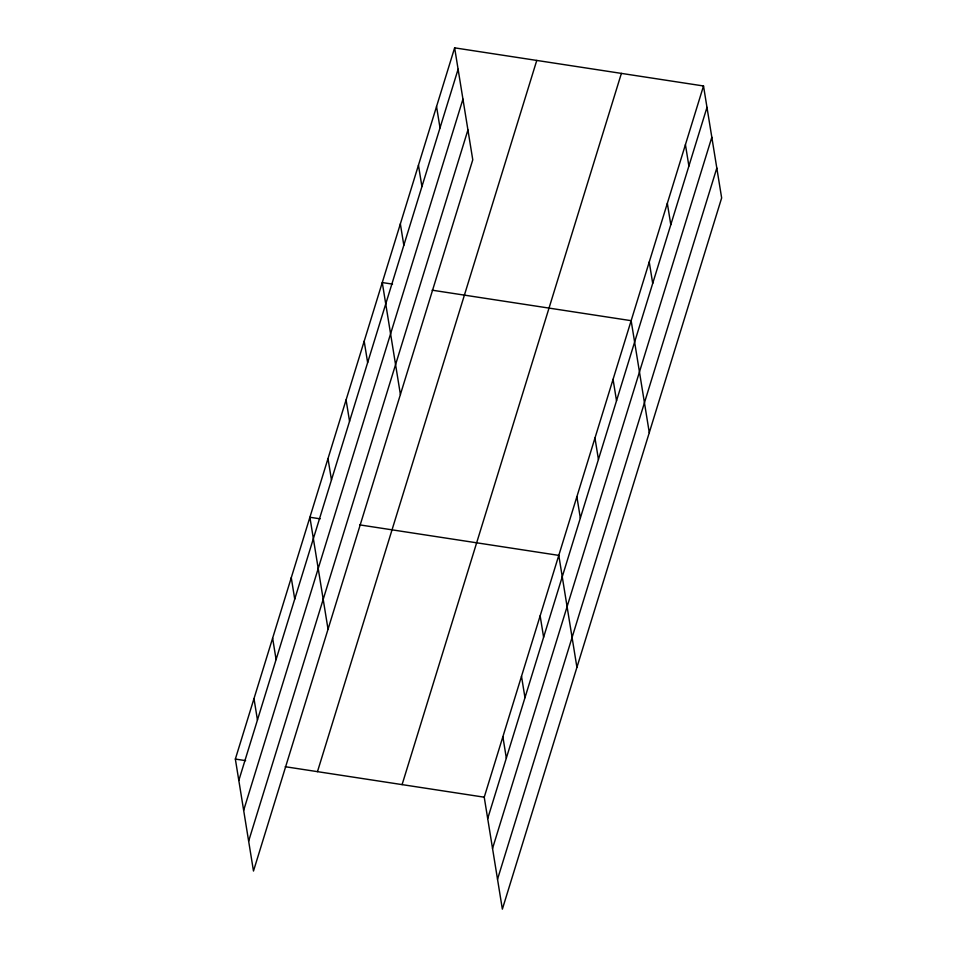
<?xml version="1.0" encoding="UTF-8"?>
<svg xmlns="http://www.w3.org/2000/svg" width="957" height="957" viewBox="0 0 957 957"><rect width="100%" height="100%" fill="white"/><g stroke="black" fill="none" stroke-linecap="round" stroke-linejoin="round"><path stroke-width="1.44" d="M454.635 47.85L472.77 159.807L253.485 871.026L235.35 759.068L454.635 47.85L703.515 85.974L721.65 197.932L502.365 909.15L484.23 797.193L703.515 85.974M238.807 780.457L458.104 69.239M243.652 810.352L462.949 99.133M248.641 841.143L467.937 129.925M317.473 771.653L536.769 60.435M402.096 784.608L621.392 73.39M487.687 818.594L706.984 107.375M492.532 848.476L711.829 137.258M497.52 879.268L716.817 168.049M392.537 284.121L382.274 282.554L400.409 394.511M432.133 290.186L631.153 320.679L649.289 432.636M320.176 518.826L309.901 517.259L328.036 629.216M359.772 524.891L558.792 555.383L576.915 667.34M235.35 759.068L245.614 760.636M285.21 766.713L484.23 797.193M685.427 144.651L688.896 166.051M667.34 203.327L670.797 224.728M649.241 262.003L652.71 283.392M613.066 379.355L616.523 400.744M594.967 438.031L598.436 459.42M576.88 496.707L580.349 518.096M540.143 615.829L543.612 637.23M436.548 106.526L440.017 127.915M521.505 676.288L524.974 697.677M418.46 165.202L421.917 186.591M502.868 736.734L506.337 758.135M400.361 223.878L403.83 245.267M364.186 341.23L367.644 362.619M346.087 399.906L349.556 421.295M328 458.582L331.469 479.971M291.263 577.705L294.732 599.106M272.625 638.163L276.095 659.552M253.988 698.61L257.457 720.011"/></g></svg>
